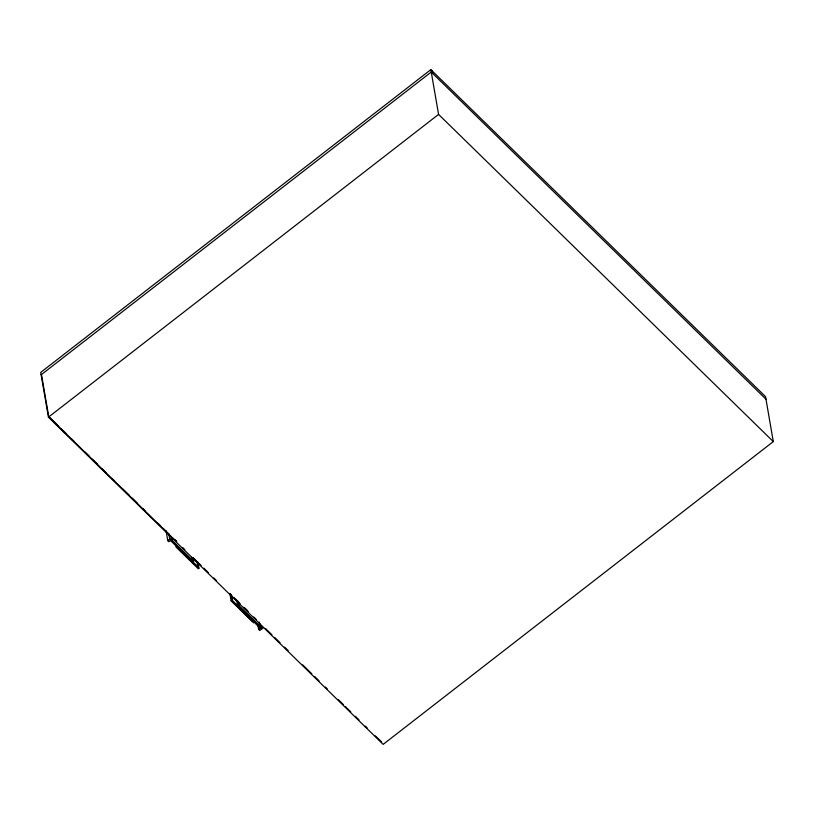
<?xml version="1.0" encoding="UTF-8"?>
<svg xmlns="http://www.w3.org/2000/svg" width="814" height="814" viewBox="0 0 814 814"><rect width="100%" height="100%" fill="white"/><g stroke="black" fill="none" stroke-linecap="round" stroke-linejoin="round"><path stroke-width="1.22" d="M430.84 69.628L40.7 372.405L48.433 417.175L383.16 744.372L773.3 441.595L765.536 396.642L430.84 69.628L438.573 114.398L773.3 441.595M41.117 374.806L431.257 72.029L765.984 399.226M48.433 417.175L438.573 114.398M172.751 538.695L168.864 541.707L167.776 540.638L172.019 537.342L48.799 416.89L41.473 374.521M176.506 546.336L175.855 546.835L198.301 568.772L198.942 568.274L197.863 562.016M192.928 562.393L193.569 561.884L192.928 558.129M254.222 622.313L253.581 622.812L231.135 600.874L231.787 600.376L230.698 594.108M237.586 600.742L238.451 605.758L237.8 606.257L236.721 599.999M263.604 627.502L259.717 630.514L258.628 629.446L262.505 626.434M174.878 539.692L176.669 541.432M244.8 608.038L247.476 610.663M49.583 417.429L58.649 426.292M61.376 428.958L65.914 433.394M71.357 438.715L74.074 441.371M84.961 452.014L89.499 456.451M92.226 459.106L97.67 464.428M102.208 468.864L105.83 472.415M112.179 478.622L114.001 480.392M122.161 488.38L129.426 495.472M132.143 498.137L137.586 503.459M143.03 508.781L144.851 510.551M157.55 522.964L161.182 526.516M162.993 528.286L169.343 534.493M172.975 538.044L176.597 541.595M182.957 547.802L184.768 549.572M192.928 557.559L201.099 565.537M203.826 568.203L208.353 572.639M213.797 577.95L216.524 580.616M230.128 593.915L231.949 595.695M233.76 597.466L240.11 603.673M243.742 607.224L248.28 611.66M253.724 616.981L256.441 619.637M265.517 628.51L271.866 634.716M274.593 637.372L280.036 642.694M284.574 647.13L288.197 650.681M302.716 664.875L311.793 673.738M314.509 676.403L319.047 680.84M325.397 687.047L327.218 688.817M338.105 699.46L343.549 704.782M345.36 706.552L350.803 711.874M355.342 716.31L358.964 719.861M365.323 726.068L367.134 727.838M375.295 735.825L381.654 742.032M193.152 558.323L195.869 560.968M233.079 597.344L237.596 601.76M171.133 539.947L193.569 561.884M238.451 605.758L260.887 627.696L260.246 623.931M170.808 540.201L169.719 539.133L168.854 534.157M260.572 627.94L261.66 629.008M171.388 540.903L175.855 545.258M193.478 562.484L197.934 566.849L197.212 562.647M237.973 605.982L232.611 600.752L231.888 596.55M170.482 540.455L198.942 568.274M231.787 600.376L260.246 628.194M176.76 547.293L193.722 563.858M236.426 605.616L252.493 621.316M432.132 70.737L432.58 73.321M259.086 621.998L259.808 626.2L239.285 606.135L238.553 601.933M257.977 625.691L258.628 629.446M229.843 593.365L231.135 600.874M192.012 557.315L192.562 560.459L172.039 540.394L171.673 538.298M166.056 530.687L167.776 540.638"/></g></svg>
